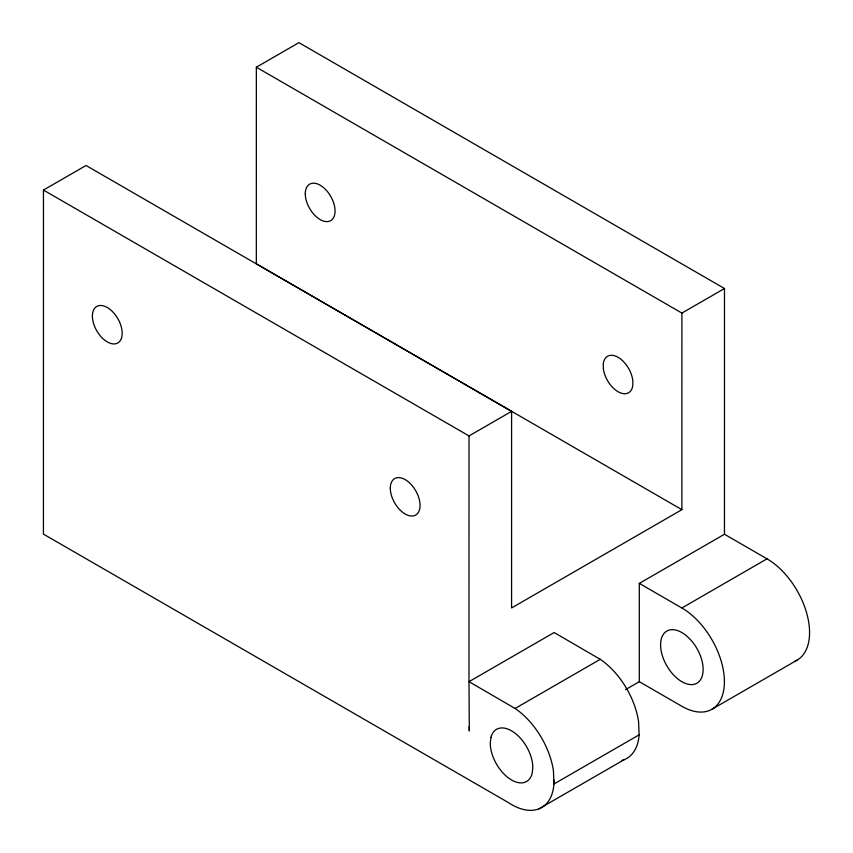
<?xml version="1.0" encoding="UTF-8"?>
<svg xmlns="http://www.w3.org/2000/svg" width="853" height="853" viewBox="0 0 853 853"><rect width="100%" height="100%" fill="white"/><g stroke="black" fill="none" stroke-linecap="round" stroke-linejoin="round"><path stroke-width="1.28" d="M794.772 661.278A60.2 34.749 60 0 0 806.906 613.936A60.2 34.749 60 0 0 767.018 558.843L724.464 534.255L724.485 288.517L298.923 42.65L256.348 67.216L681.91 313.083L681.888 509.678L511.587 607.954L511.597 411.359L86.036 165.493L43.46 190.07L43.428 534.106L508.015 802.353A60.2 34.749 60 0 0 553.96 783.992L639.121 734.849L638.588 721.723A60.2 34.749 60 0 0 600.245 659.326L554.151 632.531L469.001 681.675L469.31 731.01L469.15 726.831M256.348 67.216L256.327 263.812L681.888 509.678M43.46 190.07L469.022 435.926L469.001 681.675L515.084 708.47A60.2 34.749 60 0 1 553.437 770.867L553.96 783.992L553.8 779.813M639.302 583.399L681.867 607.986A60.2 34.749 60 0 1 724.41 681.718A60.2 34.749 60 0 1 681.856 706.284L639.302 681.696L639.302 583.399L724.464 534.255M469.022 435.926L511.597 411.359M681.91 313.083L724.485 288.517M681.867 607.986L767.018 558.843M515.084 708.47L600.245 659.326M625.494 689.661L639.302 681.696M539.043 808.804L624.193 759.671M711.946 709.269L797.097 660.126M639.121 734.849A60.2 34.749 60 0 1 622.018 760.407M603.327 363.453L603.263 367.91A21.069 12.166 60 0 0 617.807 391.559A21.069 12.166 60 0 0 632.798 385.545L632.862 381.088A21.069 12.166 60 0 0 618.318 357.45A21.069 12.166 60 0 0 603.327 363.453M490.933 737.429L490.272 743.421A30.1 17.369 60 0 0 509.038 778.362A30.1 17.369 60 0 0 532.176 773.394L532.826 767.401A30.1 17.369 60 0 0 514.071 732.46A30.1 17.369 60 0 0 490.933 737.429M305.278 193.791A21.069 12.166 60 0 0 327.616 221.599A21.069 12.166 60 0 0 327.616 191.797A21.069 12.166 60 0 0 305.278 193.791M390.29 488.193A21.069 12.166 60 0 0 412.628 516.001A21.069 12.166 60 0 0 412.628 486.21A21.069 12.166 60 0 0 390.29 488.193M92.391 316.09A21.069 12.166 60 0 0 114.739 343.898A21.069 12.166 60 0 0 114.739 314.107A21.069 12.166 60 0 0 92.391 316.09M660.585 644.836A30.1 17.369 60 0 0 692.497 684.564A30.1 17.369 60 0 0 692.497 642A30.1 17.369 60 0 0 660.585 644.836"/></g></svg>
